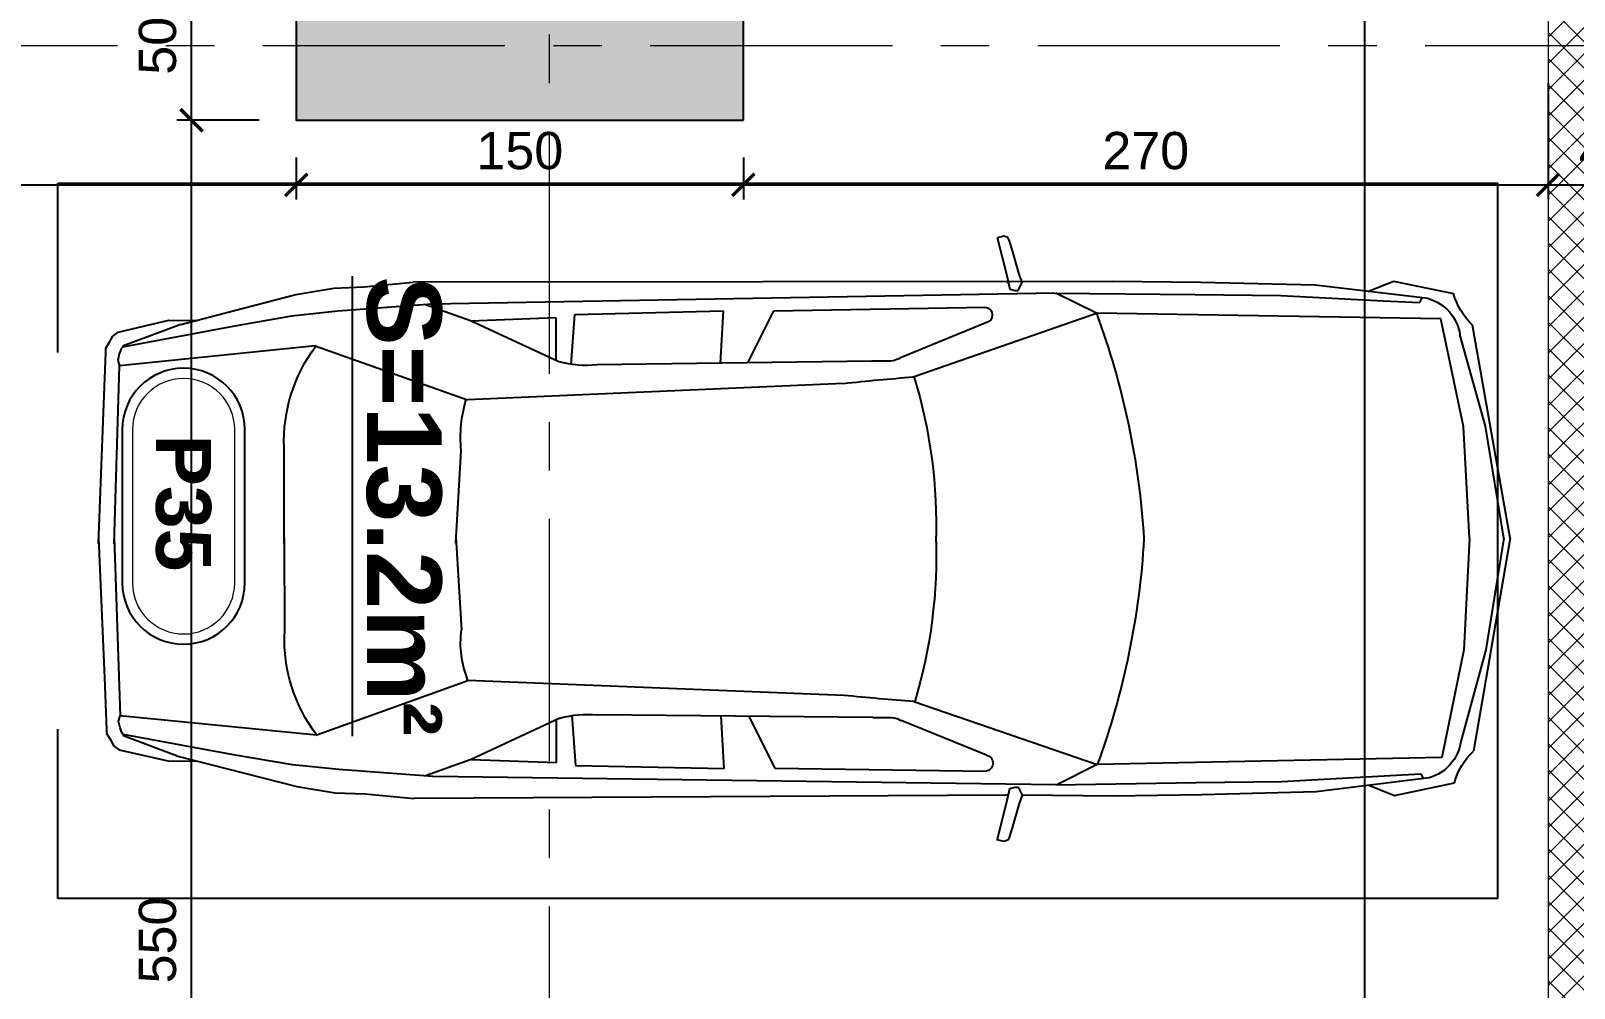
# Model space of a CAD drawing. Header units: centimetres. Extents: x 60496 to 66049, y -55119 to -48212.
# Drawn here: x 64484 to 65002, y -53138 to -52817 of the extents above; entities that cross this region are included whole.
import ezdxf
from ezdxf.enums import TextEntityAlignment as Align

# ---------------------------------------------------------------- set-up
doc = ezdxf.new("R2010")
doc.units = ezdxf.units.CM
doc.header["$LTSCALE"] = 50
doc.header["$MEASUREMENT"] = 0
doc.linetypes.add('AXES', pattern=[2, 1.25, -0.25, 0.25, -0.25])
doc.linetypes.add('CONTINU', pattern=[0])
doc.layers.get('0').update_dxf_attribs({"color": 8})
for name, color, linetype in [('AXES', 10, 'AXES'), ('BETON COUPE', 3, 'CONTINU'), ('BETON TRAME', 252, 'Continuous'), ('COTE 50ème', 1, 'Continuous'), ('FINI', 251, 'Continuous'), ('PILIER', 7, 'Continuous'), ('TEXTE', 7, 'Continuous')]:
    doc.layers.add(name, color=color, linetype=linetype)
doc.layers.add('BETON HACHURE', color=253, linetype='Continuous', lineweight=13)
doc.layers.add('MACONNERIE COUPE', color=7, linetype='Continuous', lineweight=30)
doc.styles.add('BRMNAMES', font='swisseb.ttf', dxfattribs={"height": 20})
doc.styles.add('RS_TEXT_1.50', font='arial.ttf', dxfattribs={"height": 12.5})
doc.styles.add('RS_TXT_50', font='arial.ttf', dxfattribs={"height": 12.5})
doc.dimstyles.new('RS_50CM_LINEAIRE', dxfattribs={"dimscale": 5, "dimtxt": 12.5, "dimasz": 1.5, "dimexe": 1, "dimexo": 2.5, "dimgap": 1, "dimtad": 1, "dimdec": 1, "dimrnd": 0.5, "dimdsep": 46, "dimtxsty": 'RS_TXT_50', "dimblk1": 'ARCHTICK', "dimblk2": 'ARCHTICK', "dimsah": 1, "dimcen": 2.5, "dimdle": 1, "dimclrt": 4, "dimadec": 0, "dimazin": 2, "dimtfac": 1, "dimtdec": 1, "dimtix": 1, "dimtmove": 2, "dimatfit": 3, "dimfxl": 1, "dimtolj": 1, "dimtzin": 0, "dimarcsym": 0})

# ---------------------------------------------------------------- blocks, each defined once
blk = doc.blocks.new('A$Ce9568e5d')
at = {"layer": 'AXES', "lineweight": 5, "ltscale": 1.3}
for p, q in [((2040.000211652863, -4150.000002682165), (2040.000211652863, -1058.409073453964)), ((3195.000211652863, -1959.999990395532), (-1984.999788347151, -1959.999990395532))]:
    blk.add_line(p, q, dxfattribs=at)
blk = doc.blocks.new('_ArchTick')
at = {"color": 0, "linetype": 'ByBlock', "const_width": 0.15}
blk.add_lwpolyline([(-0.5, -0.5), (0.5, 0.5)], dxfattribs=at)
blk = doc.blocks.new('*D1325')
at = {"layer": 'COTE 50ème', "color": 0, "lineweight": -2, "ltscale": 0.5, "transparency": 16777216}
for p, q in [((64537.82409384642, -53402.36235951266), (64537.82409384642, -52842.36232274523)), ((64560.45453184991, -52847.36232274523), (64532.82409384642, -52847.36232274523)), ((64560.45453184991, -53397.36235951266), (64532.82409384642, -53397.36235951266))]:
    blk.add_line(p, q, dxfattribs=at)
at = {"layer": 'Defpoints', "color": 0, "ltscale": 0.5, "transparency": 16777216}
for p in [(64537.82409384642, -52847.36232274523), (64572.95453184991, -52847.36232274523), (64572.95453184991, -53397.36235951266)]:
    blk.add_point(p, dxfattribs=at)
at = {"layer": 'COTE 50ème', "color": 0, "lineweight": -2, "ltscale": 0.5, "transparency": 16777216, "xscale": 7.5, "yscale": 7.5, "zscale": 7.5}
for p, rotation in [((64537.82409384642, -52847.36232274523), 90), ((64537.82409384642, -53397.36235951266), 270)]:
    blk.add_blockref('_ArchTick', p, dxfattribs=dict(at, rotation=rotation))
at = {"layer": 'COTE 50ème', "color": 4, "ltscale": 0.5, "transparency": 16777216, "insert": (64526.44193149992, -53122.36234112894), "char_height": 12.5, "attachment_point": 5, "rotation": 90, "style": 'RS_TXT_50'}
blk.add_mtext('\\A1;550', dxfattribs=at)
blk = doc.blocks.new('*D1326')
at = {"layer": 'COTE 50ème', "color": 0, "lineweight": -2, "ltscale": 0.5, "transparency": 16777216}
for p, q in [((64537.82409384645, -52852.36232274523), (64537.82409384645, -52792.36232274523)), ((64560.45453184991, -52797.36232274523), (64532.82409384645, -52797.36232274523)), ((64560.45453184991, -52847.36232274523), (64532.82409384645, -52847.36232274523))]:
    blk.add_line(p, q, dxfattribs=at)
at = {"layer": 'Defpoints', "color": 0, "ltscale": 0.5, "transparency": 16777216}
for p in [(64537.82409384645, -52797.36232274523), (64572.95453184991, -52797.36232274523), (64572.95453184991, -52847.36232274523)]:
    blk.add_point(p, dxfattribs=at)
at = {"layer": 'COTE 50ème', "color": 0, "lineweight": -2, "ltscale": 0.5, "transparency": 16777216, "xscale": 7.5, "yscale": 7.5, "zscale": 7.5}
for p, rotation in [((64537.82409384645, -52797.36232274523), 90), ((64537.82409384645, -52847.36232274523), 270)]:
    blk.add_blockref('_ArchTick', p, dxfattribs=dict(at, rotation=rotation))
at = {"layer": 'COTE 50ème', "color": 4, "ltscale": 0.5, "transparency": 16777216, "insert": (64526.44193149995, -52822.36232274523), "char_height": 12.5, "attachment_point": 5, "rotation": 90, "style": 'RS_TXT_50'}
blk.add_mtext('\\A1;50', dxfattribs=at)
blk = doc.blocks.new('*D1343')
at = {"layer": 'COTE 50ème', "color": 0, "lineweight": -2, "ltscale": 0.5, "transparency": 16777216}
for p, q in [((64931.50393361746, -53482.21801443858), (64931.50393361746, -52052.36232274523)), ((64980.45002734703, -52057.36232274523), (64926.50393361746, -52057.36232274523)), ((64980.45002734703, -53477.21801443858), (64926.50393361746, -53477.21801443858))]:
    blk.add_line(p, q, dxfattribs=at)
at = {"layer": 'Defpoints', "color": 0, "ltscale": 0.5, "transparency": 16777216}
for p in [(64931.50393361746, -52057.36232274523), (64992.95002734703, -52057.36232274523), (64992.95002734703, -53477.21801443858)]:
    blk.add_point(p, dxfattribs=at)
at = {"layer": 'COTE 50ème', "color": 0, "lineweight": -2, "ltscale": 0.5, "transparency": 16777216, "xscale": 7.5, "yscale": 7.5, "zscale": 7.5}
for p, rotation in [((64931.50393361746, -52057.36232274523), 90), ((64931.50393361746, -53477.21801443858), 270)]:
    blk.add_blockref('_ArchTick', p, dxfattribs=dict(at, rotation=rotation))
at = {"layer": 'COTE 50ème', "color": 4, "ltscale": 0.5, "transparency": 16777216, "insert": (64920.12177127095, -52767.2901685919), "char_height": 12.5, "attachment_point": 5, "rotation": 90, "style": 'RS_TXT_50'}
blk.add_mtext('\\A1;1420', dxfattribs=at)
blk = doc.blocks.new('*D1033')
at = {"layer": 'COTE 50ème', "color": 0, "lineweight": -2, "ltscale": 0.5, "transparency": 16777216}
for p, q in [((64572.95453184991, -52859.86232274523), (64572.95453184991, -52873.98133206999)), ((63887.95453184991, -52889.86232274523), (63887.95453184991, -52863.98133206999)), ((63882.95453184991, -52868.98133206999), (64577.95453184991, -52868.98133206999))]:
    blk.add_line(p, q, dxfattribs=at)
at = {"layer": 'Defpoints', "color": 0, "ltscale": 0.5, "transparency": 16777216}
for p in [(64572.95453184991, -52847.36232274523), (64572.95453184991, -52868.98133206999), (63887.95453184991, -52902.36232274523)]:
    blk.add_point(p, dxfattribs=at)
at = {"layer": 'COTE 50ème', "color": 0, "lineweight": -2, "ltscale": 0.5, "transparency": 16777216, "xscale": 7.5, "yscale": 7.5, "zscale": 7.5, "rotation": 180}
blk.add_blockref('_ArchTick', (63887.95453184991, -52868.98133206999), dxfattribs=at)
at = {"layer": 'COTE 50ème', "color": 0, "lineweight": -2, "ltscale": 0.5, "transparency": 16777216, "xscale": 7.5, "yscale": 7.5, "zscale": 7.5}
blk.add_blockref('_ArchTick', (64572.95453184991, -52868.98133206999), dxfattribs=at)
at = {"layer": 'COTE 50ème', "color": 4, "ltscale": 0.5, "transparency": 16777216, "insert": (64230.45453184991, -52857.59916972347), "char_height": 12.5, "attachment_point": 5, "style": 'RS_TXT_50'}
blk.add_mtext('\\A1;685', dxfattribs=at)
blk = doc.blocks.new('*D1034')
at = {"layer": 'COTE 50ème', "color": 0, "lineweight": -2, "ltscale": 0.5, "transparency": 16777216}
for p, q in [((64572.95453184991, -52859.86232274523), (64572.95453184991, -52873.98133206999)), ((64722.95453184991, -52859.86232274523), (64722.95453184991, -52873.98133206999)), ((64567.95453184991, -52868.98133206999), (64727.95453184991, -52868.98133206999))]:
    blk.add_line(p, q, dxfattribs=at)
at = {"layer": 'Defpoints', "color": 0, "ltscale": 0.5, "transparency": 16777216}
for p in [(64572.95453184991, -52847.36232274523), (64722.95453184991, -52847.36232274523), (64722.95453184991, -52868.98133206999)]:
    blk.add_point(p, dxfattribs=at)
at = {"layer": 'COTE 50ème', "color": 0, "lineweight": -2, "ltscale": 0.5, "transparency": 16777216, "xscale": 7.5, "yscale": 7.5, "zscale": 7.5, "rotation": 180}
blk.add_blockref('_ArchTick', (64572.95453184991, -52868.98133206999), dxfattribs=at)
at = {"layer": 'COTE 50ème', "color": 0, "lineweight": -2, "ltscale": 0.5, "transparency": 16777216, "xscale": 7.5, "yscale": 7.5, "zscale": 7.5}
blk.add_blockref('_ArchTick', (64722.95453184991, -52868.98133206999), dxfattribs=at)
at = {"layer": 'COTE 50ème', "color": 4, "ltscale": 0.5, "transparency": 16777216, "insert": (64647.95453184991, -52857.59916972347), "char_height": 12.5, "attachment_point": 5, "style": 'RS_TXT_50'}
blk.add_mtext('\\A1;150', dxfattribs=at)
blk = doc.blocks.new('*D1035')
at = {"layer": 'COTE 50ème', "color": 0, "lineweight": -2, "ltscale": 0.5, "transparency": 16777216}
for p, q in [((64992.95002734703, -52834.86230777639), (64992.95002734703, -52873.98133206999)), ((64722.95453184991, -52859.86232274523), (64722.95453184991, -52873.98133206999)), ((64717.95453184991, -52868.98133206999), (64997.95002734703, -52868.98133206999))]:
    blk.add_line(p, q, dxfattribs=at)
at = {"layer": 'Defpoints', "color": 0, "ltscale": 0.5, "transparency": 16777216}
for p in [(64992.95002734703, -52822.36230777639), (64722.95453184991, -52847.36232274523), (64992.95002734703, -52868.98133206999)]:
    blk.add_point(p, dxfattribs=at)
at = {"layer": 'COTE 50ème', "color": 0, "lineweight": -2, "ltscale": 0.5, "transparency": 16777216, "xscale": 7.5, "yscale": 7.5, "zscale": 7.5, "rotation": 180}
blk.add_blockref('_ArchTick', (64722.95453184991, -52868.98133206999), dxfattribs=at)
at = {"layer": 'COTE 50ème', "color": 0, "lineweight": -2, "ltscale": 0.5, "transparency": 16777216, "xscale": 7.5, "yscale": 7.5, "zscale": 7.5}
blk.add_blockref('_ArchTick', (64992.95002734703, -52868.98133206999), dxfattribs=at)
at = {"layer": 'COTE 50ème', "color": 4, "ltscale": 0.5, "transparency": 16777216, "insert": (64857.95227959847, -52857.59916972347), "char_height": 12.5, "attachment_point": 5, "style": 'RS_TXT_50'}
blk.add_mtext('\\A1;270', dxfattribs=at)
blk = doc.blocks.new('*D1036')
at = {"layer": 'COTE 50ème', "color": 0, "lineweight": -2, "ltscale": 0.5, "transparency": 16777216}
for p, q in [((64992.95002734703, -52834.86230777639), (64992.95002734703, -52873.98133206999)), ((65032.95432019706, -52834.86230777639), (65032.95432019706, -52873.98133206999)), ((64987.95002734703, -52868.98133206999), (65037.95432019706, -52868.98133206999))]:
    blk.add_line(p, q, dxfattribs=at)
at = {"layer": 'Defpoints', "color": 0, "ltscale": 0.5, "transparency": 16777216}
for p in [(64992.95002734703, -52822.36230777639), (65032.95432019706, -52822.36230777639), (65032.95432019706, -52868.98133206999)]:
    blk.add_point(p, dxfattribs=at)
at = {"layer": 'COTE 50ème', "color": 0, "lineweight": -2, "ltscale": 0.5, "transparency": 16777216, "xscale": 7.5, "yscale": 7.5, "zscale": 7.5, "rotation": 180}
blk.add_blockref('_ArchTick', (64992.95002734703, -52868.98133206999), dxfattribs=at)
at = {"layer": 'COTE 50ème', "color": 0, "lineweight": -2, "ltscale": 0.5, "transparency": 16777216, "xscale": 7.5, "yscale": 7.5, "zscale": 7.5}
blk.add_blockref('_ArchTick', (65032.95432019706, -52868.98133206999), dxfattribs=at)
at = {"layer": 'COTE 50ème', "color": 4, "ltscale": 0.5, "transparency": 16777216, "insert": (65012.95217377204, -52857.59916972347), "char_height": 12.5, "attachment_point": 5, "style": 'RS_TXT_50'}
blk.add_mtext('\\A1;40', dxfattribs=at)
blk = doc.blocks.new('PILIER')
at = {"color": 252}
blk.add_lwpolyline([(1.56319072003831, 1.2), (-1.43680927996169, 1.2, 1), (-1.43680927996169, -1.2), (1.56319072003831, -1.2, 1), (1.56319072003831, 1.2, -1)], format="xyb", dxfattribs=at)
at = {"color": 10, "lineweight": 20}
blk.add_lwpolyline([(1.56319072003831, 1), (-1.43680927996169, 1, 1), (-1.43680927996169, -1), (1.56319072003831, -1, 1)], format="xyb", close=True, dxfattribs=at)
at = {"color": 7, "style": 'BRMNAMES'}
blk.add_attdef('PILIER_TEXTE', text='', height=1.0764, dxfattribs=at).set_placement((0, 0), align=Align.MIDDLE_CENTER)

msp = doc.modelspace()

# ---------------------------------------------------------------- hatches: boundary and pattern name
at = {"layer": 'BETON HACHURE', "transparency": 33554585}
h = msp.add_hatch(dxfattribs=at)
h.set_pattern_fill('ANSI37', color=256, scale=50, angle=270, style=0)
h.set_pattern_definition([(315, (-1160.485528566322, 19655.39304804563), (4.419417382415923, 4.419417382415921), []), (45, (-1160.485528566322, 19655.39304804563), (-4.41941738241592, 4.419417382415923), [])])
h.paths.add_polyline_path([(62772.95432019554, -51847.21800907419), (62797.95432019554, -51847.21800907419), (62797.95432019554, -52172.21800907419), (62772.95432019554, -52172.21800907417)], flags=0)
h.paths.add_polyline_path([(62772.95432019554, -51847.21800907419), (62797.95432019554, -51847.21800907419), (62797.95432019554, -52172.21800907419), (62772.95432019554, -52172.21800907417)], flags=0)
h.paths.add_polyline_path([(64952.95432019551, -51987.36232274516), (64952.95432019551, -52037.36231738077), (65032.95432019551, -52037.36231738077), (65032.95432019551, -51987.36232274516)], flags=0)
h.paths.add_polyline_path([(64572.95225443787, -51987.36232274525), (64572.95225443787, -52037.36231738086), (64652.95225443787, -52037.36231738086), (64652.95225443787, -51987.36232274525)], flags=0)
edge = h.paths.add_edge_path(flags=0)
edge.add_arc((64612.9522544379, -50672.36229558228), 40, 0, 360)
edge = h.paths.add_edge_path(flags=0)
edge.add_arc((64612.95225443787, -49997.36232274529), 40, 0, 360)
edge = h.paths.add_edge_path(flags=0)
edge.add_arc((64612.95225443786, -51272.3623323497), 40, 0, 360)
h.paths.add_polyline_path([(65692.87113614069, -49527.22052557723), (61269.11017409691, -49527.21800907417), (60879.82185948436, -54263.92172710598), (65445.45432019557, -54713.50983066576), (65692.87113614069, -54713.50983066575)])
edge = h.paths.add_edge_path(flags=0)
edge.add_arc((64612.95225443786, -51272.3623323497), 40, 0, 360)
h.paths.add_polyline_path([(63397.95432019554, -49552.21800907419), (63397.95432019554, -49972.36232274529), (63422.95432019554, -49972.36232274529), (63422.95432019554, -49552.21800907419), (64992.96098447277, -49552.21800907419), (64992.94765591834, -51312.3623323497), (65032.95432019557, -51312.3623323497), (65032.95432019557, -49552.21800907419), (65667.87113613918, -49552.2205255772), (65667.87113613918, -53452.21801443858), (65032.95432019554, -53452.21801443858), (65032.95432019551, -52057.36232274522), (64992.95432019551, -52057.36232274522), (64992.95432019557, -53477.21801443858), (65667.87113614069, -53477.21801443858), (65667.87113614069, -54685.93448648408), (65459.17891711568, -54688.50983066576), (64660.4545318484, -54610.07239253733), (64660.4545318484, -54122.36232274522), (64635.4545318484, -54122.36232274522), (64635.4545318484, -54607.61730791818), (63330.45451773574, -54479.46188941262), (63330.45451773574, -54122.36232274525), (63305.45451773574, -54122.36232274525), (63305.45451773574, -54477.00680479346), (62117.9545318484, -54360.39028676845), (62117.9545318484, -54122.36232274525), (62067.95432019555, -54122.36232274525), (62067.95432019555, -54355.4800967451), (60906.75330816861, -54241.44622697061), (61082.14403878348, -52107.36232274523), (61287.9545318484, -52107.36232274523), (61287.9545318484, -52057.36232274523), (61086.25332281998, -52057.36232274523), (61088.10249665588, -52037.36231738086), (61287.95432019554, -52037.36231738087), (61287.95432019554, -51987.36231738089), (61092.00629798793, -51987.36231738087), (61148.71429871654, -51297.36231738086), (61287.95432019554, -51297.36231738086), (61287.95432019554, -51247.36231738086), (61152.82356036329, -51247.36231738086), (61198.02558271807, -50697.36228061344), (61287.95432019554, -50697.36228061344), (61287.95432019554, -50647.36228061344), (61202.13485720289, -50647.36228061344), (61292.13984583213, -49552.21800907419), (62070.45432019554, -49552.21800907419), (62070.45432019554, -49972.36231738084), (62095.45432019554, -49972.36231738084), (62095.45432019554, -49552.21800907417)], flags=16)
h.paths.add_polyline_path([(64572.95225443786, -51232.3623323497), (64572.95225443786, -51312.3623323497), (64652.95225443786, -51312.3623323497), (64652.95225443786, -51232.36233234969)], flags=0)
at = {"layer": 'BETON TRAME', "transparency": 33554559}
h = msp.add_hatch(color=256, dxfattribs=at)
h.dxf.hatch_style = 1
h.paths.add_polyline_path([(63852.9545318484, -52797.36230777639), (63887.9545318484, -52797.36230777639), (63887.9545318484, -53447.36234454381), (63852.9545318484, -53447.36234454381), (63852.9545318484, -53272.36232274523), (63392.9545318484, -53272.36232274523), (63392.9545318484, -53447.36234454381), (63357.9545318484, -53447.36234454381), (63357.9545318484, -52797.36230777639), (63392.9545318484, -52797.36230777639), (63392.9545318484, -53232.36232274523), (63602.9545318484, -53232.36232274523), (63602.9545318484, -52902.36232274523), (63642.9545318484, -52902.36232274523), (63642.9545318484, -53232.36232274523), (63852.9545318484, -53232.36232274523)])
h.paths.add_polyline_path([(64722.9545318484, -54122.36232274522), (64722.9545318484, -54072.36232274522), (64572.9545318484, -54072.36232274522), (64572.9545318484, -54122.36232274522)])
h.paths.add_polyline_path([(64002.9545318484, -54122.36232274525), (64002.9545318484, -54072.36232274525), (63852.9545318484, -54072.36232274525), (63852.9545318484, -54122.36232274525)])
h.paths.add_polyline_path([(63392.95451773574, -54122.36232274525), (63392.95451773574, -54072.36232274525), (63242.95451773574, -54072.36232274525), (63242.95451773574, -54122.36232274525)])
h.paths.add_polyline_path([(62672.95432019555, -54122.3623173808), (62672.95432019555, -54072.3623173808), (62522.95432019555, -54072.3623173808), (62522.95432019555, -54122.3623173808)])
h.paths.add_polyline_path([(62672.9545318484, -53447.36234454381), (62672.9545318484, -53397.36234454381), (62522.95452694157, -53397.36234454381), (62522.95452694157, -53447.36234454381)])
h.paths.add_polyline_path([(64722.9545318484, -53447.36235951266), (64722.9545318484, -53397.36235951266), (64572.9545318484, -53397.36235951266), (64572.9545318484, -53447.36235951266)])
h.paths.add_polyline_path([(64722.9545318484, -52847.36232274523), (64722.9545318484, -52797.36232274523), (64572.9545318484, -52797.36232274523), (64572.9545318484, -52847.36232274523)])
h.paths.add_polyline_path([(62672.95454412095, -52847.36230777639), (62672.95454412095, -52797.36230777639), (62522.95453921412, -52797.36230777639), (62522.95453921412, -52847.36230777639)])
h.paths.add_polyline_path([(62672.95476804636, -52107.36231738084), (62672.95476804636, -52057.36231738084), (62522.95432019555, -52057.36231738084), (62522.95432019555, -52107.36231738084)])
h.paths.add_polyline_path([(64572.9545318484, -52057.36232274522), (64572.9545318484, -52107.36232274522), (64722.9545318484, -52107.36232274522), (64722.9545318484, -52057.36232274522)])
h.paths.add_polyline_path([(63907.9545318484, -52107.36232274525), (63907.9545318484, -52057.36232274525), (63782.9545318484, -52057.36232274525), (63782.9545318484, -52107.36232274525)])
h.paths.add_polyline_path([(63462.9545318484, -52107.36232274523), (63462.9545318484, -52057.36232274523), (63337.95454412095, -52057.36232274523), (63337.95454412095, -52107.36232274523)])
h.paths.add_polyline_path([(63487.9545318484, -52057.36232274525), (63462.9545318484, -52057.36232274525), (63462.9545318484, -52562.36232274523), (63487.9545318484, -52562.36232274523)])
h.paths.add_polyline_path([(63782.9545318484, -52057.36232274523), (63757.9545318484, -52057.36232274523), (63757.9545318484, -52562.36232274523), (63782.9545318484, -52562.36232274523)])

# ---------------------------------------------------------------- linework, layer by layer
at = {"layer": 'BETON COUPE', "lineweight": 5}
msp.add_lwpolyline([(65667.87113613918, -49552.2205255772), (65667.87113613918, -53452.21801443858), (65032.95432019554, -53452.21801443858), (65032.95432019551, -52057.36232274522), (64992.95432019551, -52057.36232274522), (64992.95432019557, -53477.21801443858), (65667.87113613918, -53477.21801443858), (65667.87113613918, -54685.93448648408), (65459.17891711568, -54688.50983066576), (64660.4545318484, -54610.07239253733), (64660.4545318484, -54122.36232274522), (64635.4545318484, -54122.36232274522), (64635.4545318484, -54607.61730791818), (63330.45451773574, -54479.46188941262), (63330.45451773574, -54122.36232274525), (63305.45451773574, -54122.36232274525), (63305.45451773574, -54477.00680479346), (62117.9545318484, -54360.39028676845)], dxfattribs=at)
at = {"layer": 'BETON COUPE'}
msp.add_lwpolyline([(64722.9545318484, -52847.36232274523), (64722.9545318484, -52797.36232274523), (64572.9545318484, -52797.36232274523), (64572.9545318484, -52847.36232274523)], close=True, dxfattribs=at)
at = {"layer": 'FINI'}
for p, q in [((64492.95225443783, -52925.31653570815), (64492.95225443783, -52868.47443046284)), ((64492.95225443783, -52868.47443046284), (64976.11014902299, -52868.4744304628)), ((64976.11014902299, -53108.47443046275), (64976.11014902299, -52868.4744304628)), ((64808.05566299261, -52886.6820898992), (64811.39506652304, -52899.44856919962)), ((64810.33672341327, -52886.20017537323), (64808.08372738709, -52886.78953976074)), ((64811.71298995633, -52886.64245868854), (64810.33672341327, -52886.20017537323)), ((64812.18014584848, -52887.55173378048), (64811.71298995633, -52886.64245868854)), ((64813.12938072319, -52890.7420689245), (64812.18014584848, -52887.55173378048)), ((64815.50462630259, -52898.9465925766), (64813.12938072319, -52890.7420689245)), ((64811.39506652304, -52899.44856919962), (64812.35889590265, -52904.01036042112)), ((64816.44888659609, -52901.67988545939), (64815.50462630259, -52898.9465925766)), ((64572.75924898707, -52905.78033273261), (64585.58558821924, -52903.6334162281)), ((64585.58558821924, -52903.6334162281), (64595.64878806374, -52903.2854815028)), ((64595.64878806374, -52903.2854815028), (64612.12748035982, -52901.63556773485)), ((64846.69572479704, -52901.43991636159), (64612.12748035982, -52901.63556773485)), ((64811.88561276742, -52901.7704328835), (64811.38038305526, -52901.77563700896)), ((64812.35889590265, -52904.01036042112), (64814.19269808718, -52904.44783427764)), ((64814.19269808718, -52904.44783427764), (64815.10711187513, -52904.43788544217)), ((64815.10711187513, -52904.43788544217), (64816.44888659609, -52901.67988545939)), ((64876.41286491878, -52901.76275913106), (64846.69572479704, -52901.43991636159)), ((64914.81196376153, -52902.63699310619), (64876.41286491878, -52901.76275913106)), ((64952.71406054615, -52907.16390799226), (64914.81196376153, -52902.63699310619)), ((64932.47631211297, -52904.74677111476), (64941.08974664236, -52901.28091757018)), ((64941.08974664236, -52901.28091757018), (64961.25391011999, -52905.48240114134)), ((64534.24142233851, -52915.87857054637), (64572.75924898707, -52905.78033273261)), ((64618.44845909606, -52909.02002719579), (64586.87264453845, -52911.42052847437)), ((64631.35569278858, -52914.65170014098), (64615.94467487176, -52909.21037352557)), ((64827.44891851803, -52905.34601862577), (64618.44845909606, -52909.02002719579)), ((64733.18817451234, -52911.25851200495), (64804.26101850167, -52910.05066783099)), ((64827.44891851803, -52905.34601862577), (64874.53959633243, -52905.85755925586)), ((64841.39422958488, -52912.09534645436), (64827.83342063926, -52905.35019557796)), ((64874.53959633243, -52905.85755925586), (64903.34232197148, -52906.17028873556)), ((64903.34232197148, -52906.17028873556), (64937.61660903401, -52907.91433172845)), ((64937.61660903401, -52907.91433172845), (64949.9558950442, -52908.50568270132)), ((64949.9558950442, -52908.50568270132), (64950.76473645885, -52906.93112067478)), ((64513.18071154584, -52918.39331909121), (64530.14148246932, -52914.46234491748)), ((64530.14148246932, -52914.46234491748), (64539.26571133221, -52914.56134991528)), ((64571.30836638399, -52913.08039072261), (64551.60965652489, -52916.52447545031)), ((64586.87264453845, -52911.42052847437), (64571.30836638399, -52913.08039072261)), ((64631.35569278858, -52914.65170014098), (64659.99592804692, -52913.53166836748)), ((64661.08741995024, -52928.38089987822), (64631.35569278858, -52914.65170014098)), ((64659.99592804692, -52913.53166836748), (64660.02538307874, -52927.76489549215)), ((64665.19507712939, -52929.23482335769), (64666.35860734535, -52912.45757490589)), ((64666.35860734535, -52912.45757490589), (64716.21506509608, -52911.29363710157)), ((64716.21506509608, -52911.29363710157), (64715.2186357679, -52928.85389283826)), ((64724.49873771136, -52928.72800728351), (64733.18817451234, -52911.25851200495)), ((64804.27199513483, -52915.35478406152), (64775.65404205225, -52927.08304726091)), ((64779.91057363487, -52933.43913958163), (64841.39422958488, -52912.09534645436)), ((64957.02844217047, -52913.97773484058), (64841.39422958488, -52912.09534645436)), ((64964.52871577388, -52950.03042319359), (64957.02844217047, -52913.97773484058)), ((64510.40297729742, -52921.56375623964), (64511.33695984592, -52919.74487817992)), ((64511.33695984592, -52919.74487817992), (64513.18071154584, -52918.39331909121)), ((64551.60965652489, -52916.52447545031), (64514.60235375066, -52923.50868340509)), ((64534.24142233851, -52915.87857054637), (64514.95979532714, -52922.9849567893)), ((64971.95434849196, -52950.01505617626), (64963.40429363231, -52919.26867924514)), ((64980.21368750864, -52987.49442116756), (64967.64106712521, -52916.0774610957)), ((64508.35731691508, -52942.48769592031), (64508.99156111172, -52925.20632421439)), ((64508.99156111172, -52925.20632421439), (64509.00648452762, -52923.83486781074)), ((64509.00648452762, -52923.83486781074), (64510.40297729742, -52921.56375623964)), ((64513.55832796282, -52925.713275432), (64513.07657755092, -52927.99417070276)), ((64514.03045810995, -52924.34662916779), (64513.55832796282, -52925.713275432)), ((64579.40687094397, -52923.03216282671), (64513.63509022245, -52929.74680800793)), ((64514.95979532714, -52922.9849567893), (64514.03045810995, -52924.34662916779)), ((64579.26645235954, -52923.04643216234), (64630.34981841856, -52941.17447612957)), ((64511.83314126568, -52989.4436431216), (64513.63509022245, -52929.74680800793)), ((64513.07657755092, -52927.99417070276), (64513.63509022245, -52929.74680800793)), ((64766.10876054471, -52928.16356287505), (64673.81936549307, -52929.41547821564)), ((64756.57698011081, -52935.60911567473), (64630.34981841856, -52941.17447612957)), ((64506.53757563842, -52989.45460205962), (64508.35731691508, -52942.48769592031)), ((64966.63307928208, -52987.52252457029), (64964.52871577388, -52950.03042319359)), ((64978.11256558103, -52987.49876828287), (64971.95434849196, -52950.01505617626)), ((64568.92163849043, -52989.32550101036), (64568.85518548096, -52957.21415302707)), ((64626.44466804493, -52989.22224776786), (64628.26342808355, -52958.15197238354)), ((64506.53351913077, -52987.49442101232), (64508.54763618416, -53034.45355760776)), ((64511.82908475799, -52987.48346207426), (64513.878097124, -53047.17232779441)), ((64568.91758198275, -52987.36531996305), (64568.98403533253, -53019.47683240149)), ((64626.44054619194, -52987.2304906276), (64628.38788755386, -53018.29313668805)), ((64966.63307928208, -52987.52252457029), (64964.68390961261, -53025.02301419948)), ((64980.21368750864, -52987.49442116756), (64967.93676166068, -53058.96263969009)), ((64978.11256558103, -52987.49876828287), (64972.10954233067, -53025.00764718215)), ((64964.68390961261, -53025.02301419948), (64957.33291814919, -53061.10627248498)), ((64972.10954233067, -53025.00764718215), (64963.68681634474, -53055.78898442857)), ((64508.54763618416, -53034.45355760776), (64509.25340036592, -53051.73199212446)), ((64579.53662925302, -53053.60100467654), (64630.54452806745, -53035.261852178)), ((64756.79364302593, -53040.3047241841), (64630.54452806745, -53035.261852178)), ((64780.13601799177, -53042.37810643209), (64841.70748700538, -53063.46724243982)), ((64513.32684321543, -53048.92726171228), (64513.878097124, -53047.17232779441)), ((64513.81803022399, -53051.206307988), (64513.32684321543, -53048.92726171228)), ((64579.67710603504, -53053.61485752184), (64513.878097124, -53047.17232779441)), ((64661.33481757341, -53047.92809918968), (64631.66016876728, -53061.78023778537)), ((64660.30446549591, -53062.78172140797), (64660.2747506326, -53048.42293882015)), ((64665.43890782319, -53047.05721624315), (64666.67186476584, -53063.82947089139)), ((64766.35615816787, -53047.71076218656), (64674.06237205425, -53046.84083354699)), ((64716.5327128978, -53064.78704815694), (64715.46361207582, -53047.23106694329)), ((64724.74415555967, -53047.31854206606), (64733.50582231405, -53064.75192306035)), ((64804.57208039191, -53060.36164218088), (64775.90583039702, -53048.75192609732)), ((64492.95225443786, -53108.4744304628), (64492.95225443786, -53051.63232521749)), ((64509.25340036592, -53051.73199212446), (64509.2740003056, -53053.10353911552)), ((64509.2740003056, -53053.10353911552), (64510.67988066263, -53055.36868684391)), ((64514.29581273053, -53052.57098845014), (64513.81803022399, -53051.206307988)), ((64515.23077746439, -53053.92863828261), (64514.29581273053, -53052.57098845014)), ((64551.90706433055, -53060.23753851413), (64514.87112130351, -53053.40638468147)), ((64532.70605544497, -53060.52560776949), (64515.23077746439, -53053.92863828261)), ((64510.67988066263, -53055.36868684391), (64511.62138335472, -53057.18368402473)), ((64511.62138335472, -53057.18368402473), (64513.4707135619, -53058.52776490009)), ((64513.4707135619, -53058.52776490009), (64530.44760909477, -53062.3885062249)), ((64571.61985982473, -53063.5998984249), (64551.90706433055, -53060.23753851413)), ((64530.44760909477, -53062.3885062249), (64539.43880983665, -53062.25372475851)), ((64532.70605544497, -53060.52560776949), (64573.10094416399, -53070.89388919383)), ((64587.19087466098, -53065.19532792061), (64571.61985982473, -53063.5998984249)), ((64618.77635418282, -53067.46511970437), (64587.19087466098, -53065.19532792061)), ((64631.66016876728, -53061.78023778537), (64616.27174562287, -53067.28513376805)), ((64631.66016876728, -53061.78023778537), (64660.30446549591, -53062.78172140797)), ((64666.67186476584, -53063.82947089139), (64716.5327128978, -53064.78704815694)), ((64733.50582231405, -53064.75192306035), (64804.58305702501, -53065.66575841137)), ((64841.70748700538, -53063.46724243982), (64828.175138751, -53070.26845714939)), ((64957.33291814919, -53061.10627248498), (64841.70748700538, -53063.46724243982)), ((64827.79023013277, -53070.27423061614), (64618.77635418282, -53067.46511970437)), ((64827.79023013277, -53070.27423061614), (64874.87838773159, -53069.56795552198)), ((64874.87838773159, -53069.56795552198), (64903.67957197355, -53069.13585285164)), ((64903.67957197355, -53069.13585285164), (64937.94634705978, -53067.24996717268)), ((64953.04677552264, -53067.93806219241), (64915.16373945754, -53072.62164659143)), ((64932.81935121822, -53070.43883432852), (64941.44690991467, -53073.86894956735)), ((64937.94634705978, -53067.24996717268), (64950.28308018249, -53066.60771472927)), ((64941.44690991467, -53073.86894956735), (64961.59351118798, -53069.58404465772)), ((64950.28308018249, -53066.60771472927), (64951.09843161375, -53068.17891556078)), ((64573.10094416399, -53070.89388919383), (64585.93605939332, -53072.98770010285)), ((64585.93605939332, -53072.98770010285), (64596.00061344977, -53073.29414614513)), ((64596.00061344977, -53073.29414614513), (64612.48599341903, -53074.87584222858)), ((64811.38038305526, -53073.7213765381), (64612.48599341903, -53074.87584222858)), ((64811.88561276742, -53073.72658066357), (64811.38038305526, -53073.7213765381)), ((64811.39506652304, -53076.04844434743), (64812.35889590265, -53071.48665312596)), ((64812.35889590265, -53071.48665312596), (64814.19269808718, -53071.04917926944)), ((64814.19269808718, -53071.04917926944), (64815.10711187513, -53071.0591281049)), ((64815.10711187513, -53071.0591281049), (64816.44888659609, -53073.81712808766)), ((64816.44888659609, -53073.81712808766), (64815.50462630259, -53076.55042097048)), ((64847.05303849927, -53074.10063894198), (64816.44912872008, -53073.77519064114)), ((64876.76858787352, -53073.65480250499), (64847.05303849927, -53074.10063894198)), ((64915.16373945754, -53072.62164659143), (64876.76858787352, -53073.65480250499)), ((64808.05566299261, -53088.81492364788), (64811.39506652304, -53076.04844434743)), ((64815.50462630259, -53076.55042097048), (64813.12938072319, -53084.75494462257)), ((64813.12938072319, -53084.75494462257), (64812.18014584848, -53087.94527976657)), ((64810.33672341327, -53089.29683817382), (64808.08372738709, -53088.70747378633)), ((64811.71298995633, -53088.85455485852), (64810.33672341327, -53089.29683817382)), ((64812.18014584848, -53087.94527976657), (64811.71298995633, -53088.85455485852)), ((64976.11014902299, -53108.47443046275), (64492.95225443786, -53108.4744304628))]:
    msp.add_line(p, q, dxfattribs=at)
at = {"layer": 'FINI', "extrusion": (0, 0, -1)}
for centre, major_axis, ratio, start_param, end_param in [((64803.73629250551, -52912.70382302403), (-2.558376168203936, 0.8771767501276432), 0.9999997291696865, 1.435806510996805, 4.182631912852586), ((64948.63528753209, -52921.53884861579), (14.93768918410432, 0.3750541759798303), 0.9999997868214285, -1.269218601763529, -0.1274100815982568), ((64622.18173873331, -52955.13883743077), (-53.36400880104317, 0.5738758203971103), 0.9999997916428742, -0.04964962506442205, 0.6326275099738385), ((64670.23204414065, -52894.70095525106), (-34.88928788689552, 0.8336229136214346), 0.9999997294640394, 4.585522758158135, 4.953624326468141), ((64768.59503092132, -52848.04605432579), (80.15235866916528, 0.7731325571895423), 0.9999994172118457, 1.522287593099759, 1.611464690883659), ((64769.8745452733, -52916.4003890522), (-5.8140931949869, 10.66400374672525), 0.9999996642997745, 3.144816528846667, 3.358791092633245), ((64869.54557702066, -54023.81506527588), (-232.6408420385274, 1069.033398334422), 0.9999998469145477, 0.1108355544404285, 0.1322560406787221), ((64617.83846530724, -52982.99948834145), (169.7837150715646, 1.602694582569408), 0.9999997819706363, -0.2873914850705783, 0.04403990660107393), ((64672.19103735776, -52953.80453245662), (44.13548114159644, 0.7773960235429851), 0.9999998392120582, 3.0605595171654, 3.452837564561171), ((64617.8601728475, -52993.48898136627), (169.7896363356375, 0.7468948181674506), 0.9999998140398924, -0.03434046358851983, 0.2970909181880124), ((64622.31872099919, -53021.33125284204), (-53.36490342185672, 0.483584796621298), 0.9999997997666519, -0.6565815974824281, 0.02569556315918931), ((64769.17400508503, -53127.81729410047), (80.12944690091769, 2.064688158155598), 0.9999999727990828, 4.702988405898942, 4.792165553268561), ((64804.04735439575, -53063.01479737389), (-2.558376168203936, 0.8771767501276432), 0.9999997291696865, 1.435806510996805, 4.182631912852586), ((64948.90854109591, -53053.58012630105), (-14.93756213439974, 0.380080736784412), 0.9999997806332868, 3.264527170376764, 4.406335823199862)]:
    msp.add_ellipse(centre, major_axis=major_axis, ratio=ratio, start_param=start_param, end_param=end_param, dxfattribs=at)
at = {"layer": 'FINI', "extrusion": (0, 0, -0.9999999999999999)}
for centre, major_axis, ratio, start_param, end_param in [((64983.23752894324, -52899.45289384804), (22.79361625476887, 0.2786656341378946), 0.9999998050800858, 2.336519742874339, 2.886122254752834), ((64654.86066987764, -52995.9332415424), (-30.20887447541213, 230.3292304702205), 0.8715422857587779, 1.314586907661296, 1.649297263584113), ((64865.2573037893, -51951.64053035366), (-1092.988611700433, 48.27950128524637), 0.9999996430574644, -1.53705747502554, -1.515637476254689), ((64770.17059750565, -53059.45841352793), (-12.07016588143207, 1.354919069727107), 0.99999979156302, 1.73682933855045, 1.950803799714838), ((64983.60189754481, -53075.52267690463), (-22.6522403606064, 2.550020049136478), 0.9999997601969237, 0.151455907870895, 0.7010584519300536)]:
    msp.add_ellipse(centre, major_axis=major_axis, ratio=ratio, start_param=start_param, end_param=end_param, dxfattribs=at)
at = {"layer": 'FINI', "extrusion": (0, 0, -0.9999999999999998)}
for centre, major_axis, ratio, start_param, end_param in [((64654.82852854574, -52980.40194352894), (29.25546748758443, 230.4534184808078), 0.8715379766610589, 1.492295685916919, 1.827005124680472), ((64672.33311382738, -53022.4585632261), (44.24440136447019, 1.249178358204538), 0.8567501148383436, 2.830192993852996, 3.284587045797759), ((64670.61876114194, -53081.56990671376), (34.88949813080591, 0.8247985878779075), 0.9999997178273563, 4.466761831813294, 4.834863404109098)]:
    msp.add_ellipse(centre, major_axis=major_axis, ratio=ratio, start_param=start_param, end_param=end_param, dxfattribs=at)

# ---------------------------------------------------------------- block references
at = {"layer": 'MACONNERIE COUPE', "lineweight": 5, "ltscale": 0.5}
msp.add_blockref('A$Ce9568e5d', (62617.95432019554, -50862.36231738086), dxfattribs=at)
at = {"layer": 'PILIER', "xscale": 17.145, "yscale": 17.145, "zscale": 17.145, "rotation": 270}
msp.add_blockref('PILIER', (64535.12513176142, -52975.74609139176), dxfattribs=at).add_auto_attribs({'PILIER_TEXTE': 'P35'})

# ---------------------------------------------------------------- texts
at = {"layer": 'TEXTE', "insert": (64608.98766241199, -52976.82949628682), "char_height": 25, "width": 958.4362526796194, "attachment_point": 5, "rotation": 270.00000000020066, "style": 'RS_TEXT_1.50'}
msp.add_mtext('{\\fArial|b1|i0|c0|p34;\\LS=13.2m²}', dxfattribs=at)

# ---------------------------------------------------------------- dimensions: what is measured, and where the dimension line sits
at = {"layer": 'COTE 50ème', "ltscale": 0.5}
for base, p1, p2, picture, middle in [((64931.50393361746, -52057.36232274523), (64992.95002734703, -53477.21801443858), (64992.95002734703, -52057.36232274523), '*D1343', (64920.12177127095, -52767.2901685919)), ((64537.82409384645, -52797.36232274523), (64572.95453184991, -52847.36232274523), (64572.95453184991, -52797.36232274523), '*D1326', (64526.44193149995, -52822.36232274523)), ((64537.82409384642, -52847.36232274523), (64572.95453184991, -53397.36235951266), (64572.95453184991, -52847.36232274523), '*D1325', (64526.44193149992, -53122.36234112894))]:
    dim = msp.add_linear_dim(base=base, p1=p1, p2=p2, angle=90, dimstyle='RS_50CM_LINEAIRE', dxfattribs=at)
    dim.commit()
    dim.dimension.update_dxf_attribs({"geometry": picture, "text_midpoint": middle})
for base, p1, p2, picture, middle in [((64992.95002734703, -52868.98133206999), (64722.95453184991, -52847.36232274523), (64992.95002734703, -52822.36230777639), '*D1035', (64857.95227959847, -52857.59916972347)), ((65032.95432019706, -52868.98133206999), (64992.95002734703, -52822.36230777639), (65032.95432019706, -52822.36230777639), '*D1036', (65012.95217377204, -52857.59916972347)), ((64572.95453184991, -52868.98133206999), (63887.95453184991, -52902.36232274523), (64572.95453184991, -52847.36232274523), '*D1033', (64230.45453184991, -52857.59916972347)), ((64722.95453184991, -52868.98133206999), (64572.95453184991, -52847.36232274523), (64722.95453184991, -52847.36232274523), '*D1034', (64647.95453184991, -52857.59916972347))]:
    dim = msp.add_linear_dim(base=base, p1=p1, p2=p2, dimstyle='RS_50CM_LINEAIRE', dxfattribs=at)
    dim.commit()
    dim.dimension.update_dxf_attribs({"geometry": picture, "text_midpoint": middle})

doc.saveas('drawing.dxf')
